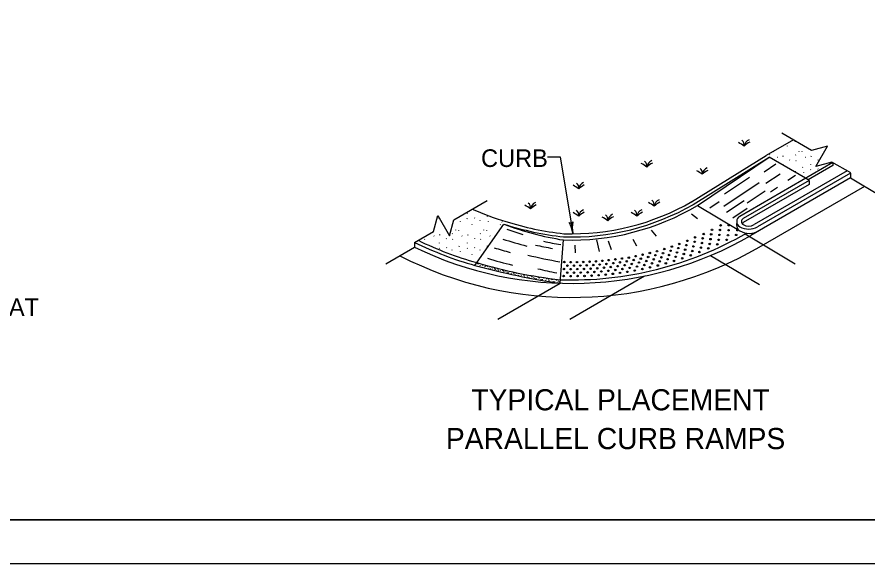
# Model space of a CAD drawing. Extents: x 1000 to 1036.3, y 1000 to 1022.
# Drawn here: x 1018.15 to 1027.8, y 1000 to 1006.21 of the extents above; entities that cross this region are included whole.
import ezdxf

# ---------------------------------------------------------------- set-up
doc = ezdxf.new("R2010")
doc.units = 0
for name, color, linetype in [('Level 1', 7, 'Continuous'), ('Level 10', 7, 'Continuous'), ('Level 11', 7, 'Continuous'), ('Level 2', 7, 'Continuous'), ('SB_PL_CUTLINE_PR', 7, 'Continuous'), ('SB_PL_SBL4_PR', 7, 'Continuous')]:
    doc.layers.add(name, color=color, linetype=linetype)

msp = doc.modelspace()

# ---------------------------------------------------------------- linework, layer by layer
at = {"layer": 'Level 1'}
for p, q in [((1026.9577, 1004.8143), (1026.6494, 1004.6364)), ((1026.9775, 1004.7966), (1026.9781, 1004.7912)), ((1026.8896, 1004.7421), (1026.892, 1004.7476)), ((1025.8002, 1004.1105), (1026.6494, 1004.6364)), ((1025.8191, 1004.08), (1026.6846, 1004.6161)), ((1025.8682, 1004.0699), (1026.6846, 1004.6161)), ((1027.0971, 1004.3779), (1026.6846, 1004.6161)), ((1026.6866, 1004.6426), (1026.689, 1004.648)), ((1026.7337, 1004.6836), (1026.7361, 1004.6799)), ((1026.774, 1004.6196), (1026.7764, 1004.6161)), ((1026.841, 1004.6266), (1026.8435, 1004.6321)), ((1026.9831, 1004.6405), (1026.9855, 1004.6459)), ((1027.0185, 1004.6849), (1027.0209, 1004.6813)), ((1027.0526, 1004.6836), (1027.055, 1004.6799)), ((1027.0928, 1004.6196), (1027.0952, 1004.6161)), ((1027.1599, 1004.6266), (1027.1623, 1004.6321)), ((1027.4054, 1004.5559), (1026.3492, 1003.946)), ((1026.6249, 1004.4499), (1026.7606, 1004.5405)), ((1026.833, 1004.5392), (1026.8355, 1004.5356)), ((1026.916, 1004.5883), (1026.9184, 1004.5847)), ((1026.9868, 1004.5818), (1026.9892, 1004.5782)), ((1027.0628, 1004.499), (1027.0652, 1004.5044)), ((1027.4054, 1004.5246), (1027.1244, 1004.3623)), ((1027.152, 1004.5392), (1027.1544, 1004.5356)), ((1027.2349, 1004.5883), (1027.2372, 1004.5847)), ((1027.4054, 1004.5559), (1027.4054, 1004.5246)), ((1027.5682, 1004.4619), (1026.5118, 1003.852)), ((1027.6083, 1004.438), (1026.5525, 1003.8285)), ((1026.6473, 1004.3228), (1026.8085, 1004.4303)), ((1026.8938, 1004.3554), (1026.9809, 1004.4136)), ((1026.9182, 1004.4861), (1026.9206, 1004.4825)), ((1026.9775, 1004.4594), (1026.9781, 1004.454)), ((1027.0715, 1004.4435), (1027.074, 1004.4399)), ((1027.154, 1004.4744), (1027.1563, 1004.4798)), ((1027.2371, 1004.4861), (1027.2395, 1004.4825)), ((1027.6083, 1004.438), (1027.6083, 1004.3833)), ((1026.1705, 1004.0632), (1026.5701, 1004.3297)), ((1026.1777, 1004.2021), (1026.4589, 1004.3896)), ((1027.1378, 1004.3544), (1026.3897, 1003.9225)), ((1027.1378, 1004.3074), (1026.3897, 1003.8755)), ((1027.6083, 1004.3833), (1026.4769, 1003.7301)), ((1027.1378, 1004.3544), (1027.0971, 1004.3779)), ((1027.1378, 1004.3544), (1027.1378, 1004.3074)), ((1027.6083, 1004.3833), (1027.9351, 1004.1882)), ((1026.4352, 1004.0999), (1026.6361, 1004.234)), ((1026.571, 1003.5964), (1027.7685, 1004.2877)), ((1026.6997, 1004.226), (1026.7767, 1004.2773)), ((1026.2005, 1003.9922), (1026.4014, 1004.1262)), ((1025.8682, 1004.0699), (1026.3392, 1003.7887)), ((1026.0106, 1004.0436), (1026.1156, 1004.1136)), ((1026.2711, 1003.9291), (1026.4337, 1004.0375)), ((1022.9376, 1003.9184), (1022.94, 1003.9237)), ((1023.2545, 1003.9832), (1023.2569, 1003.9796)), ((1023.2565, 1003.9184), (1023.2589, 1003.9237)), ((1023.3396, 1003.93), (1023.342, 1003.9264)), ((1023.4842, 1003.9429), (1023.4862, 1003.9473)), ((1025.8, 1003.9731), (1025.8713, 1003.9233)), ((1023.1741, 1003.8874), (1023.1765, 1003.8838)), ((1023.311, 1003.8488), (1023.3135, 1003.8542)), ((1023.3435, 1003.3891), (1023.6726, 1003.8575)), ((1023.399, 1003.9033), (1023.3995, 1003.8979)), ((1023.493, 1003.8874), (1023.4954, 1003.8838)), ((1023.6299, 1003.8488), (1023.6323, 1003.8542)), ((1023.6498, 1003.8826), (1023.6522, 1003.879)), ((1026.3154, 1003.8905), (1026.3133, 1003.8478)), ((1022.9436, 1003.7333), (1022.946, 1003.7387)), ((1023.0856, 1003.7471), (1023.088, 1003.7526)), ((1023.121, 1003.7916), (1023.1235, 1003.788)), ((1023.1551, 1003.7902), (1023.1575, 1003.7866)), ((1023.2625, 1003.7333), (1023.2649, 1003.7387)), ((1023.4045, 1003.7471), (1023.407, 1003.7526)), ((1023.4399, 1003.7916), (1023.4423, 1003.788)), ((1023.474, 1003.7902), (1023.4765, 1003.7866)), ((1025.345, 1003.79), (1025.399, 1003.7224)), ((1026.4102, 1003.7463), (1026.9795, 1003.4066)), ((1022.6588, 1003.6505), (1022.6588, 1003.5961)), ((1022.7705, 1003.6885), (1022.7729, 1003.6849)), ((1022.8765, 1003.7263), (1022.8789, 1003.7227)), ((1022.9356, 1003.6459), (1022.938, 1003.6423)), ((1023.0185, 1003.695), (1023.021, 1003.6914)), ((1023.0894, 1003.6885), (1023.0918, 1003.6849)), ((1023.1954, 1003.7263), (1023.1978, 1003.7227)), ((1023.2545, 1003.6459), (1023.2569, 1003.6423)), ((1023.3374, 1003.695), (1023.3398, 1003.6914)), ((1023.4082, 1003.6885), (1023.4106, 1003.6849)), ((1023.5142, 1003.7263), (1023.5166, 1003.7227)), ((1024.3111, 1003.1868), (1024.3475, 1003.6779)), ((1024.7242, 1003.6786), (1024.7541, 1003.5478)), ((1024.8559, 1003.6668), (1024.8886, 1003.568)), ((1025.1361, 1003.6861), (1025.1771, 1003.6133)), ((1022.333, 1003.408), (1022.6588, 1003.5961)), ((1022.9376, 1003.5811), (1022.94, 1003.5865)), ((1023.0208, 1003.5927), (1023.0232, 1003.5891)), ((1023.0801, 1003.5661), (1023.0807, 1003.5606)), ((1023.1654, 1003.6056), (1023.1678, 1003.6111)), ((1023.1741, 1003.5501), (1023.1765, 1003.5466)), ((1023.2565, 1003.5811), (1023.2589, 1003.5865)), ((1023.3396, 1003.5927), (1023.342, 1003.5891)), ((1023.399, 1003.5661), (1023.3995, 1003.5606)), ((1023.4842, 1003.6056), (1023.4866, 1003.6111)), ((1024.4842, 1003.5308), (1024.4797, 1003.6175)), ((1023.311, 1003.5116), (1023.3135, 1003.517)), ((1026.0183, 1003.5024), (1026.5724, 1003.1716)), ((1023.3685, 1003.4057), (1023.371, 1003.4111)), ((1023.3799, 1003.4074), (1023.3824, 1003.4038)), ((1023.3926, 1003.3858), (1023.3951, 1003.3822)), ((1023.4079, 1003.3828), (1023.4103, 1003.3882)), ((1023.4308, 1003.387), (1023.4332, 1003.3835)), ((1023.4486, 1003.3718), (1023.451, 1003.3682)), ((1023.4651, 1003.3777), (1023.4675, 1003.3831)), ((1023.4829, 1003.3769), (1023.4853, 1003.3733)), ((1023.5007, 1003.3629), (1023.5031, 1003.3593)), ((1023.516, 1003.3523), (1023.5184, 1003.3577)), ((1023.535, 1003.3654), (1023.5374, 1003.3618)), ((1023.5401, 1003.3515), (1023.5425, 1003.3479)), ((1023.5617, 1003.354), (1023.5641, 1003.3504)), ((1023.5718, 1003.3413), (1023.5743, 1003.3377)), ((1023.5744, 1003.3472), (1023.5768, 1003.3526)), ((1023.6087, 1003.3451), (1023.6111, 1003.3415)), ((1023.5922, 1003.3387), (1023.5946, 1003.3352)), ((1023.6125, 1003.3282), (1023.615, 1003.3336)), ((1023.6303, 1003.3298), (1023.6327, 1003.3263)), ((1023.6544, 1003.3324), (1023.6569, 1003.3288)), ((1023.6659, 1003.3243), (1023.6683, 1003.3298)), ((1023.6722, 1003.3184), (1023.6746, 1003.3148)), ((1023.6951, 1003.3248), (1023.6975, 1003.3212)), ((1023.7078, 1003.3095), (1023.7102, 1003.3059)), ((1023.7231, 1003.3027), (1023.7255, 1003.3082)), ((1023.7358, 1003.3197), (1023.7382, 1003.3161)), ((1023.7536, 1003.2981), (1023.756, 1003.2945)), ((1023.7764, 1003.3032), (1023.7789, 1003.2996)), ((1023.7854, 1003.2989), (1023.7878, 1003.3043)), ((1023.7968, 1003.2905), (1023.7992, 1003.2869)), ((1023.8158, 1003.3006), (1023.8183, 1003.297)), ((1023.8285, 1003.2841), (1023.831, 1003.2805)), ((1023.8375, 1003.2761), (1023.8399, 1003.2815)), ((1023.8565, 1003.2917), (1023.8589, 1003.2881)), ((1023.8667, 1003.2739), (1023.8691, 1003.2703)), ((1023.8895, 1003.2841), (1023.892, 1003.2805)), ((1023.8985, 1003.2761), (1023.9009, 1003.2815)), ((1023.9035, 1003.2676), (1023.9059, 1003.264)), ((1023.934, 1003.2765), (1023.9364, 1003.2729)), ((1023.9417, 1003.2557), (1023.9441, 1003.2611)), ((1023.9569, 1003.2574), (1023.9593, 1003.2538)), ((1023.981, 1003.2663), (1023.9835, 1003.2627)), ((1023.9912, 1003.257), (1023.9937, 1003.2624)), ((1024.009, 1003.2523), (1024.0114, 1003.2487)), ((1024.0243, 1003.2417), (1024.0267, 1003.2472)), ((1024.0611, 1003.2511), (1024.0635, 1003.2475)), ((1024.0764, 1003.2456), (1024.0788, 1003.251)), ((1024.4198, 1002.7796), (1025.2685, 1003.2696)), ((1023.6045, 1002.779), (1024.3111, 1003.1868)), ((1024.037, 1003.2434), (1024.0394, 1003.2398)), ((1024.0903, 1003.2345), (1024.0928, 1003.231)), ((1024.1094, 1003.2265), (1024.1118, 1003.2319)), ((1024.1259, 1003.2434), (1024.1283, 1003.2398)), ((1024.145, 1003.2206), (1024.1474, 1003.217)), ((1024.159, 1003.2328), (1024.1614, 1003.2383)), ((1024.178, 1003.2295), (1024.1804, 1003.2259)), ((1024.1857, 1003.2151), (1024.1881, 1003.2205)), ((1024.2085, 1003.2295), (1024.2109, 1003.2259)), ((1024.2263, 1003.224), (1024.2288, 1003.2294)), ((1024.2301, 1003.2091), (1024.2325, 1003.2055)), ((1024.2492, 1003.2049), (1024.2516, 1003.2103)), ((1024.267, 1003.2206), (1024.2694, 1003.217)), ((1024.2835, 1003.2015), (1024.2859, 1003.1979)), ((1024.2861, 1003.2176), (1024.2885, 1003.223)), ((1024.2975, 1003.2011), (1024.2999, 1003.2065))]:
    msp.add_line(p, q, dxfattribs=at)
for points in [[(1027.609, 1004.4384), (1027.395, 1004.5619), (1027.2128, 1004.5131), (1027.3461, 1004.7441), (1027.164, 1004.6952), (1026.8255, 1004.8906)], [(1022.6588, 1003.6505), (1022.8727, 1003.774), (1022.9215, 1003.9561), (1023.0548, 1003.7251), (1023.1036, 1003.9073), (1023.4831, 1004.1265)]]:
    msp.add_lwpolyline(points, dxfattribs=at)
for centre in [(1026.1324, 1003.8436), (1026.2253, 1003.8457), (1025.9401, 1003.7456), (1026.0248, 1003.7416), (1026.0343, 1003.7931), (1026.1192, 1003.7356), (1026.124, 1003.7912), (1026.216, 1003.7316), (1026.2223, 1003.7887), (1026.3086, 1003.7353), (1026.3234, 1003.7887), (1025.6624, 1003.6329), (1025.7546, 1003.6683), (1025.8371, 1003.6572), (1025.8428, 1003.7074), (1025.9193, 1003.6434), (1025.9282, 1003.6966), (1026.0082, 1003.6329), (1026.0175, 1003.6869), (1026.0949, 1003.6283), (1026.1107, 1003.6797), (1026.2007, 1003.6793), (1025.3286, 1003.5296), (1025.41, 1003.5501), (1025.4776, 1003.5282), (1025.4931, 1003.5752), (1025.5638, 1003.5554), (1025.5783, 1003.6031), (1025.6378, 1003.5362), (1025.6519, 1003.5857), (1025.7296, 1003.5684), (1025.7422, 1003.6192), (1025.8107, 1003.5526), (1025.8239, 1003.6042), (1025.8919, 1003.5413), (1025.9084, 1003.5908), (1025.9919, 1003.5825), (1024.6445, 1003.431), (1024.7167, 1003.4353), (1024.7894, 1003.4412), (1024.8629, 1003.4485), (1024.9372, 1003.4574), (1025.0116, 1003.4678), (1025.0669, 1003.4363), (1025.0902, 1003.4776), (1025.146, 1003.4501), (1025.1672, 1003.4939), (1025.2265, 1003.466), (1025.2462, 1003.5108), (1025.2887, 1003.4387), (1025.3099, 1003.4843), (1025.3736, 1003.4587), (1025.3926, 1003.5045), (1025.4407, 1003.4348), (1025.4602, 1003.4812), (1025.5302, 1003.4596), (1025.5478, 1003.5072), (1025.6022, 1003.4396), (1025.6215, 1003.4873), (1025.6967, 1003.47), (1025.7149, 1003.5182), (1025.793, 1003.5037), (1024.3533, 1003.3479), (1024.3588, 1003.4273), (1024.3932, 1003.3868), (1024.4296, 1003.3467), (1024.4301, 1003.4262), (1024.4664, 1003.3864), (1024.5014, 1003.4264), (1024.5048, 1003.3469), (1024.5397, 1003.3873), (1024.5728, 1003.428), (1024.5801, 1003.3486), (1024.6132, 1003.3897), (1024.6557, 1003.3519), (1024.6871, 1003.3935), (1024.7318, 1003.3567), (1024.7587, 1003.3986), (1024.8084, 1003.363), (1024.8365, 1003.4057), (1024.8857, 1003.371), (1024.9141, 1003.4144), (1024.9371, 1003.3371), (1024.9639, 1003.3807), (1024.9891, 1003.4243), (1025.0178, 1003.3481), (1025.0432, 1003.3922), (1025.0995, 1003.3611), (1025.1235, 1003.4056), (1025.1825, 1003.376), (1025.2065, 1003.4213), (1025.2437, 1003.3477), (1025.2669, 1003.3932), (1025.331, 1003.3667), (1025.3531, 1003.4128), (1025.4197, 1003.3883), (1025.5102, 1003.4125), (1024.35, 1003.2684), (1024.3908, 1003.3073), (1024.4291, 1003.2668), (1024.4679, 1003.3068), (1024.5081, 1003.2683), (1024.5451, 1003.3079), (1024.5873, 1003.2693), (1024.6224, 1003.3105), (1024.6669, 1003.2728), (1024.7002, 1003.3146), (1024.7468, 1003.278), (1024.7785, 1003.3204), (1024.8274, 1003.2849), (1024.8574, 1003.3279), (1024.9086, 1003.2936), (1024.9907, 1003.3041), (1025.0738, 1003.3165), (1025.1581, 1003.331)]:
    msp.add_circle(centre, 0.00845, dxfattribs=at)
for centre, radius, start, end in [((1026.335, 1004.7566), 0.0655, 348.46333, 53.88758), ((1026.4911, 1004.7306), 0.0928, 113.1649, 172.02683), ((1026.0751, 1004.3027), 0.5471, 53.67487, 61.60536), ((1026.5836, 1004.5483), 0.2685, 116.66465, 133.36453), ((1024.9709, 1004.0653), 0.5471, 53.67487, 61.60536), ((1025.2308, 1004.5192), 0.0655, 348.46333, 53.88758), ((1025.3868, 1004.4932), 0.0928, 113.1649, 172.02683), ((1025.4793, 1004.3108), 0.2685, 116.66465, 133.36453), ((1025.6004, 1003.9827), 0.5471, 53.67487, 61.60536), ((1025.8603, 1004.4366), 0.0655, 348.46333, 53.88758), ((1026.0163, 1004.4106), 0.0928, 113.1649, 172.02683), ((1026.1088, 1004.2283), 0.2685, 116.66465, 133.36453), ((1024.4568, 1004.2713), 0.0655, 348.46333, 53.88758), ((1024.6129, 1004.2454), 0.0928, 113.1649, 172.02683), ((1024.197, 1003.8174), 0.5471, 53.67487, 61.60536), ((1024.7054, 1004.063), 0.2685, 116.66465, 133.36453), ((1025.3133, 1004.0752), 0.0655, 348.46333, 53.88758), ((1025.4694, 1004.0492), 0.0928, 113.1649, 172.02683), ((1024.4419, 1006.5096), 2.726, 245.53923, 254.08065), ((1023.65, 1003.5904), 0.5471, 53.67487, 61.60536), ((1023.9098, 1004.0443), 0.0655, 348.46333, 53.88758), ((1024.0659, 1004.0183), 0.0928, 113.1649, 172.02683), ((1024.1584, 1003.8359), 0.2685, 116.66465, 133.36453), ((1024.4385, 1006.4708), 2.7943, 268.1336, 300.7734), ((1024.4419, 1006.4739), 2.7618, 268.10214, 299.99901), ((1024.4419, 1006.4739), 2.726, 268.12672, 299.99901), ((1024.6129, 1003.9356), 0.0928, 113.1649, 172.02683), ((1025.2733, 1003.9356), 0.0928, 113.1649, 172.02683), ((1025.0535, 1003.6213), 0.5471, 53.67487, 61.60536), ((1025.5619, 1003.8668), 0.2685, 116.66465, 133.36453), ((1024.197, 1003.5077), 0.5471, 53.67487, 61.60536), ((1024.4568, 1003.9616), 0.0655, 348.46333, 53.88758), ((1024.7054, 1003.7533), 0.2685, 116.66465, 133.36453), ((1024.5271, 1003.4561), 0.5471, 53.67487, 61.60536), ((1024.787, 1003.91), 0.0655, 348.46333, 53.88758), ((1024.9431, 1003.884), 0.0928, 113.1649, 172.02683), ((1025.0356, 1003.7017), 0.2685, 116.66465, 133.36453), ((1024.8574, 1003.5077), 0.5471, 53.67487, 61.60536), ((1025.1173, 1003.9616), 0.0655, 348.46333, 53.88758), ((1025.3658, 1003.7533), 0.2685, 116.66465, 133.36453), ((1026.3831, 1003.8872), 0.0678, 119.976, 240.00036), ((1026.41, 1003.8872), 0.0407, 120.02167, 239.98163), ((1024.7185, 1007.1175), 3.4237, 252.2135, 263.82896), ((1024.8913, 1007.0808), 3.4461, 249.29006, 260.92072), ((1024.7185, 1007.1175), 3.3879, 252.40232, 263.80356), ((1024.4299, 1003.9024), 0.0313, 238.17288, 320.28957), ((1024.0684, 1003.6919), 0.3909, 9.39828, 28.06706), ((1024.8398, 1003.8196), 0.3909, 170.74544, 189.39217), ((1026.3855, 1003.8443), 0.0723, 175.45331, 240.11999), ((1026.4508, 1004.0048), 0.2036, 239.99689, 300.00604), ((1026.41, 1003.8402), 0.0407, 120.02167, 144.72506), ((1026.4508, 1003.9578), 0.1221, 239.97805, 300.02195), ((1024.4419, 1007.2551), 4.0703, 244.01891, 299.99841), ((1025.9855, 1010.3073), 6.8939, 250.70137, 252.2909), ((1024.4418, 1007.2002), 3.9754, 268.10465, 299.92662), ((1024.0684, 1003.6919), 0.3909, 9.38606, 9.39828), ((1026.4578, 1003.9674), 0.215, 239.74328, 300.59038), ((1024.4423, 1007.2942), 4.0568, 243.91918, 254.28448), ((1024.442, 1007.2471), 3.9753, 244.00246, 254.26086), ((1025.4639, 1009.369), 5.961, 252.37607, 255.10483), ((1025.427, 1009.7783), 6.2525, 257.95783, 259.77569), ((1024.4417, 1007.2842), 4.2583, 242.73197, 300.00034), ((1025.6122, 1010.4001), 7.1131, 253.2389, 254.77999), ((1025.337, 1009.6937), 6.2122, 257.85864, 259.67649), ((1024.9342, 1008.2253), 4.971, 253.07252, 256.44115), ((1025.2465, 1008.9635), 5.6115, 256.55771, 260.36767), ((1025.4921, 1011.2534), 8.1526, 254.71871, 261.67063), ((1024.9278, 1008.6519), 5.46, 253.35226, 263.50658), ((1025.4787, 1009.2029), 6.021, 256.35011, 258.4347)]:
    msp.add_arc(centre, radius, start, end, dxfattribs=at)
at = {"layer": 'Level 10'}
for p, q in [((1035.5, 1000.5), (1007, 1000.5)), ((1036, 1000), (1000, 1000))]:
    msp.add_line(p, q, dxfattribs=at)
at = {"layer": 'Level 11'}
msp.add_lwpolyline([(1007, 1000.5), (1035.5, 1000.5), (1035.5, 1021.5), (1007, 1021.5)], close=True, dxfattribs=at)
at = {"layer": 'Level 2'}
msp.add_lwpolyline([(1024.1689, 1004.62), (1024.3118, 1004.6202), (1024.4541, 1003.7557)], dxfattribs=at)
at = {"layer": 'SB_PL_CUTLINE_PR'}
msp.add_lwpolyline([(1000, 1022), (1036, 1022), (1036, 1000), (1000, 1000)], close=True, dxfattribs=at)
at = {"layer": 'SB_PL_SBL4_PR'}
msp.add_lwpolyline([(1007, 1000.5), (1035.5, 1000.5), (1035.5, 1021.5), (1007, 1021.5)], close=True, dxfattribs=at)

# ---------------------------------------------------------------- texts
at = {"layer": 'Level 1'}
for s, height, p in [('CURB', 0.2, (1023.4128, 1004.5068)), ('PAVERS SHALL BE A COLOR HOMOGENOUS THROUGHOUT THE PAVER, THAT', 0.2, (1008.1855, 1002.8157)), ('TYPICAL PLACEMENT', 0.24, (1023.3022, 1001.7438)), (' PARALLEL CURB RAMPS', 0.24, (1022.9243, 1001.3038))]:
    msp.add_text(s, height=height, dxfattribs=at).set_placement(p)

doc.saveas('drawing.dxf')
